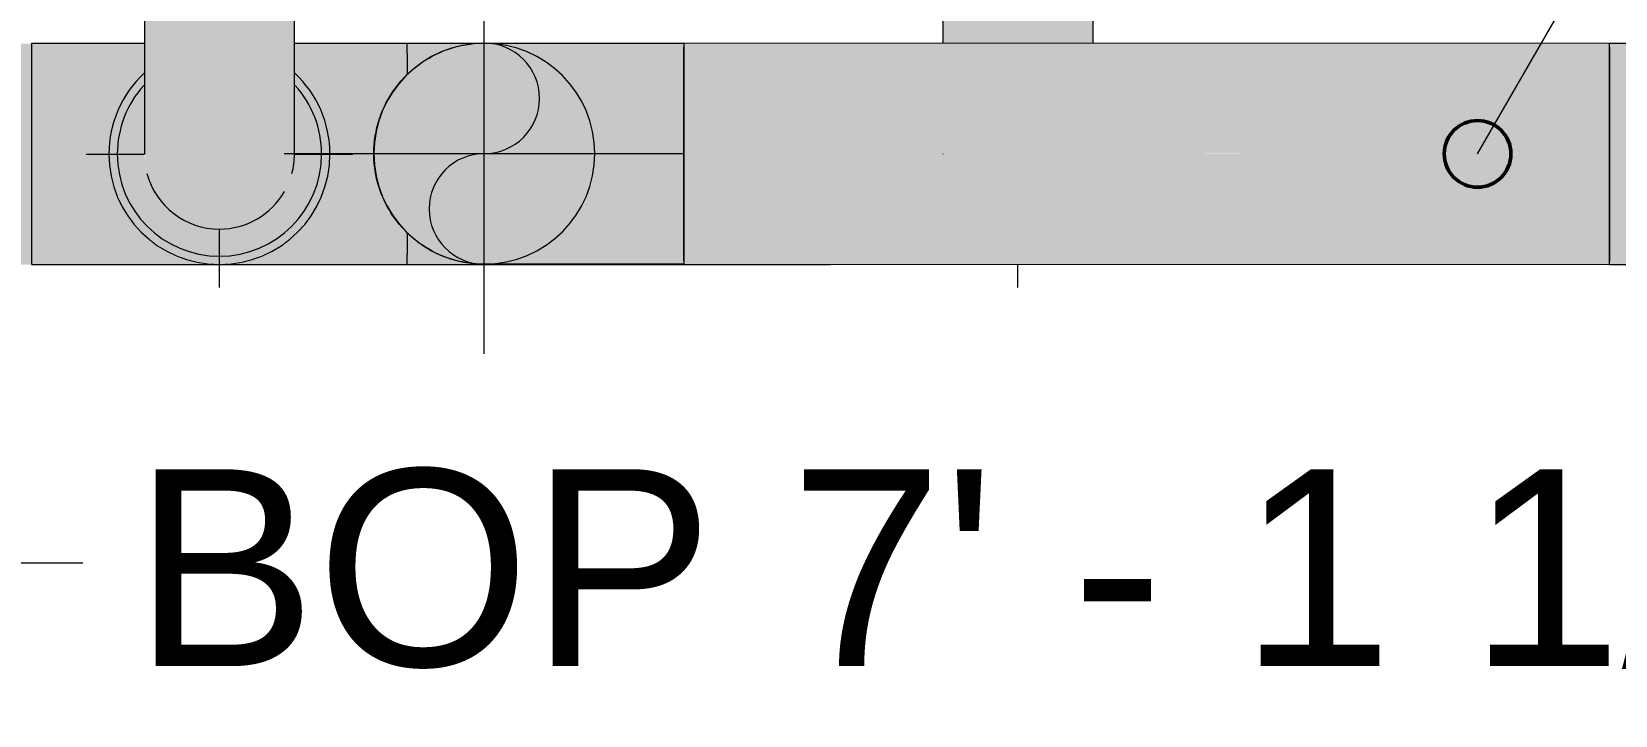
# Model space of a CAD drawing. Header units: inches. Extents: x -3385 to 41, y 7 to 1342.
# Drawn here: x -181.57 to -134.09, y 154.91 to 175.4 of the extents above; entities that cross this region are included whole.
import ezdxf

# ---------------------------------------------------------------- set-up
doc = ezdxf.new("R2010")
doc.units = ezdxf.units.IN
doc.header["$MEASUREMENT"] = 0
for name, color, linetype, lineweight in [('G-ANNO-DIMS', 111, 'Continuous', 9), ('P-PIPE', 3, 'Continuous', 9), ('P-PIPE-CNTR', 3, 'Continuous', 9)]:
    doc.layers.add(name, color=color, linetype=linetype, lineweight=lineweight)
doc.styles.add('Arial', font='arial.ttf', dxfattribs={"height": 5.901198})

# ---------------------------------------------------------------- blocks, each defined once
blk = doc.blocks.new('Transition - Generic - Plumbing-CW-1141888-LOWER PARKING')
at = {"layer": 'P-PIPE'}
h = blk.add_hatch(color=256, dxfattribs=at)
h.paths.add_polyline_path([(-173.691, 171.732), (-172.878, 171.732), (-173.111, 172.904), (-173.694, 173.776), (-173.705, 172.696), (-173.691, 171.742)], flags=0)
h.paths.add_polyline_path([(-178.191, 171.732), (-178.187, 172.852), (-178.191, 173.771), (-178.77, 172.904), (-179.003, 171.732), (-178.23, 171.732)], flags=0)
blk.add_hatch(color=256, dxfattribs=at).paths.add_polyline_path([(-175.941, 168.67), (-174.769, 168.903), (-173.775, 169.567), (-173.111, 170.56), (-172.878, 171.732), (-173.691, 171.731), (-173.78, 171.118), (-173.992, 170.607), (-174.35, 170.141), (-174.816, 169.784), (-175.358, 169.559), (-175.941, 169.482), (-176.536, 169.564), (-177.066, 169.784), (-177.539, 170.151), (-177.889, 170.607), (-178.114, 171.15), (-178.191, 171.732), (-179.003, 171.732), (-178.77, 170.56), (-178.106, 169.567), (-177.113, 168.903), (-176.4, 168.761)], flags=0)
for radius, start, end in [(3.062, 137.8514, 180), (3.063, 0, 42.2373), (3.063, 180, 0)]:
    blk.add_arc((-175.941, 171.732), radius, start, end, dxfattribs=at)
blk = doc.blocks.new('Elbow - Welded - Generic - Standard-1141896-LOWER PARKING')
at = {"layer": 'P-PIPE'}
for points in [[(-175.941, 169.482), (-175.941, 175.743), (-178.191, 175.748), (-178.167, 171.541), (-178.108, 171.135), (-177.889, 170.607), (-177.532, 170.141), (-177.066, 169.784), (-176.523, 169.559)], [(-175.941, 169.482), (-175.358, 169.559), (-174.816, 169.784), (-174.35, 170.141), (-173.992, 170.607), (-173.767, 171.15), (-173.691, 171.748), (-173.709, 173.119), (-173.691, 173.895), (-173.691, 175.748), (-174.816, 175.744), (-175.941, 175.743), (-175.941, 169.559)]]:
    blk.add_hatch(color=256, dxfattribs=at).paths.add_polyline_path(points, flags=0)
at = {"layer": 'P-PIPE', "flags": 128}
for points in [[(-178.191, 175.748), (-178.191, 175.587), (-178.191, 175.426), (-178.191, 175.266), (-178.191, 175.107), (-178.191, 174.949), (-178.191, 174.792), (-178.191, 174.636), (-178.191, 174.482), (-178.191, 174.331), (-178.191, 174.181), (-178.191, 174.035), (-178.191, 173.891), (-178.191, 173.749), (-178.191, 173.612), (-178.191, 173.477), (-178.191, 173.346), (-178.191, 173.219), (-178.191, 173.096), (-178.191, 172.978), (-178.191, 172.864), (-178.191, 172.754), (-178.191, 172.649), (-178.191, 172.55), (-178.191, 172.455), (-178.191, 172.366), (-178.191, 172.282), (-178.191, 172.203), (-178.191, 172.13), (-178.191, 172.064), (-178.191, 172.003), (-178.191, 171.948), (-178.191, 171.899), (-178.191, 171.856), (-178.191, 171.819), (-178.191, 171.789), (-178.191, 171.765), (-178.191, 171.748), (-178.191, 171.737), (-178.191, 171.732), (-178.191, 171.732)], [(-173.691, 171.732), (-173.691, 171.735), (-173.691, 171.745), (-173.691, 171.761), (-173.691, 171.784), (-173.691, 171.812), (-173.691, 171.848), (-173.691, 171.889), (-173.691, 171.936), (-173.691, 171.99), (-173.691, 172.05), (-173.691, 172.115), (-173.691, 172.187), (-173.691, 172.264), (-173.691, 172.347), (-173.691, 172.435), (-173.691, 172.529), (-173.691, 172.627), (-173.691, 172.731), (-173.691, 172.839), (-173.691, 172.953), (-173.691, 173.07), (-173.691, 173.192), (-173.691, 173.318), (-173.691, 173.448), (-173.691, 173.582), (-173.691, 173.719), (-173.691, 173.86), (-173.691, 174.003), (-173.691, 174.149), (-173.691, 174.298), (-173.691, 174.449), (-173.691, 174.603), (-173.691, 174.758), (-173.691, 174.914), (-173.691, 175.072), (-173.691, 175.232), (-173.691, 175.392), (-173.691, 175.552), (-173.691, 175.713), (-173.691, 175.748)]]:
    blk.add_lwpolyline(points, dxfattribs=at)
at = {"layer": 'P-PIPE'}
for start, end in [(345, 0), (195, 270), (270, 330)]:
    blk.add_arc((-175.941, 171.732), 2.25, start, end, dxfattribs=at)
for start_param, end_param in [(3.141593, 4.712389), (4.712389, 6.283185)]:
    blk.add_ellipse((-175.941, 175.748), major_axis=(2.25, 0), ratio=0.002119, start_param=start_param, end_param=end_param, dxfattribs=at)
blk = doc.blocks.new('Elbow - Welded - Generic - Standard-1086135-LOWER PARKING')
at = {"layer": 'P-PIPE'}
for points in [[(-152, 175.052), (-152, 175.743), (-154.25, 175.748), (-154.248, 175.053), (-152.018, 175.052)], [(-149.754, 175.052), (-149.75, 175.748), (-150.875, 175.744), (-152, 175.743), (-152, 175.052), (-149.782, 175.052)]]:
    blk.add_hatch(color=256, dxfattribs=at).paths.add_polyline_path(points, flags=0)
at = {"layer": 'P-PIPE', "flags": 128}
for points in [[(-154.25, 175.748), (-154.25, 175.587), (-154.25, 175.426), (-154.25, 175.266), (-154.25, 175.107), (-154.25, 175.053)], [(-149.75, 175.052), (-149.75, 175.072), (-149.75, 175.231), (-149.75, 175.391), (-149.75, 175.552), (-149.75, 175.713), (-149.75, 175.748)], [(-154.25, 171.737), (-154.25, 171.732), (-154.25, 171.732)]]:
    blk.add_lwpolyline(points, dxfattribs=at)
at = {"layer": 'P-PIPE'}
for start_param, end_param in [(3.141593, 4.712389), (4.712389, 6.283185)]:
    blk.add_ellipse((-152, 175.748), major_axis=(2.25, 0), ratio=0.002083, start_param=start_param, end_param=end_param, dxfattribs=at)
blk = doc.blocks.new('Elbow - Welded - Generic - Standard-1121388-LOWER PARKING')
at = {"layer": 'P-PIPE'}
h = blk.add_hatch(color=256, dxfattribs=at)
h.paths.add_polyline_path([(-168, 168.43), (-167.141, 168.543), (-166.342, 168.875), (-165.656, 169.402), (-165.124, 170.103), (-164.8, 170.886), (-164.688, 171.747), (-164.8, 172.601), (-165.132, 173.401), (-165.658, 174.086), (-166.344, 174.612), (-167.144, 174.943), (-168.004, 175.055), (-168.859, 174.942), (-169.658, 174.611), (-170.343, 174.084), (-170.87, 173.398), (-171.2, 172.599), (-171.313, 171.739), (-171.199, 170.884), (-170.868, 170.085), (-170.342, 169.4), (-169.655, 168.873), (-168.856, 168.542), (-168.004, 168.43)], flags=0)
h.paths.add_polyline_path([(-168, 168.43), (-168.858, 168.544), (-169.658, 168.875), (-170.345, 169.403), (-170.869, 170.087), (-171.2, 170.889), (-171.313, 171.743), (-171.198, 172.604), (-170.869, 173.399), (-170.342, 174.085), (-169.656, 174.612), (-168.854, 174.943), (-168, 175.055), (-167.141, 174.942), (-166.341, 174.609), (-165.658, 174.085), (-165.124, 173.382), (-164.8, 172.598), (-164.688, 171.739), (-164.8, 170.885), (-165.134, 170.084), (-165.658, 169.401), (-166.344, 168.874), (-167.146, 168.543)], flags=0)
for points in [[(-163.905, 171.743), (-162.016, 171.743), (-162.016, 175.056), (-167.996, 175.055), (-167.141, 174.942), (-166.343, 174.611), (-165.657, 174.085), (-165.124, 173.383), (-164.8, 172.599), (-164.687, 171.743), (-164.138, 171.743)], [(-162.016, 168.43), (-162.016, 171.743), (-164.688, 171.739), (-164.8, 170.884), (-165.131, 170.086), (-165.657, 169.4), (-166.345, 168.873), (-167.143, 168.543), (-167.964, 168.43), (-166.558, 168.44), (-164.405, 168.437), (-162.017, 168.43)]]:
    blk.add_hatch(color=256, dxfattribs=at).paths.add_polyline_path(points, flags=0)
for p, q in [((-162.016, 175.056), (-162.016, 171.743)), ((-162.016, 171.743), (-162.016, 168.43))]:
    blk.add_line(p, q, dxfattribs=at)
at = {"layer": 'P-PIPE', "flags": 128}
for points in [[(-171.313, 171.743), (-171.31, 171.875), (-171.302, 172.008), (-171.289, 172.139), (-171.271, 172.271), (-171.247, 172.401), (-171.218, 172.53), (-171.184, 172.658), (-171.145, 172.785), (-171.101, 172.91), (-171.051, 173.033), (-170.997, 173.154), (-170.939, 173.273), (-170.875, 173.389), (-170.807, 173.503), (-170.734, 173.613), (-170.657, 173.721), (-170.576, 173.826), (-170.491, 173.927), (-170.401, 174.025), (-170.308, 174.119), (-170.211, 174.21), (-170.111, 174.296), (-170.007, 174.379), (-169.9, 174.457), (-169.79, 174.531), (-169.677, 174.6), (-169.562, 174.665), (-169.443, 174.725), (-169.323, 174.78), (-169.2, 174.831), (-169.076, 174.876), (-168.95, 174.917), (-168.822, 174.952), (-168.693, 174.982), (-168.563, 175.008), (-168.432, 175.027), (-168.3, 175.042), (-168.168, 175.052), (-168.036, 175.056), (-168, 175.056)], [(-168, 175.056), (-167.995, 175.056), (-167.981, 175.056), (-167.957, 175.056), (-167.924, 175.056), (-167.881, 175.056), (-167.828, 175.056), (-167.767, 175.056), (-167.696, 175.056), (-167.616, 175.056), (-167.528, 175.056), (-167.43, 175.056), (-167.324, 175.056), (-167.209, 175.056), (-167.086, 175.056), (-166.955, 175.056), (-166.816, 175.056), (-166.669, 175.056), (-166.515, 175.056), (-166.353, 175.056), (-166.185, 175.056), (-166.01, 175.056), (-165.829, 175.056), (-165.641, 175.056), (-165.448, 175.056), (-165.249, 175.056), (-165.045, 175.056), (-164.836, 175.056), (-164.623, 175.056), (-164.405, 175.056), (-164.184, 175.056), (-163.959, 175.056), (-163.732, 175.056), (-163.501, 175.056), (-163.268, 175.056), (-163.033, 175.056), (-162.796, 175.056), (-162.558, 175.056), (-162.32, 175.056), (-162.08, 175.056), (-162.016, 175.056)], [(-168, 168.43), (-168.132, 168.432), (-168.265, 168.44), (-168.397, 168.454), (-168.528, 168.472), (-168.658, 168.496), (-168.788, 168.525), (-168.916, 168.559), (-169.042, 168.598), (-169.167, 168.642), (-169.29, 168.691), (-169.411, 168.745), (-169.53, 168.804), (-169.646, 168.868), (-169.76, 168.936), (-169.871, 169.008), (-169.979, 169.085), (-170.083, 169.167), (-170.185, 169.252), (-170.282, 169.341), (-170.377, 169.435), (-170.467, 169.532), (-170.553, 169.632), (-170.636, 169.736), (-170.714, 169.843), (-170.788, 169.953), (-170.857, 170.066), (-170.922, 170.181), (-170.982, 170.299), (-171.037, 170.42), (-171.088, 170.542), (-171.133, 170.667), (-171.174, 170.793), (-171.209, 170.921), (-171.24, 171.05), (-171.265, 171.18), (-171.285, 171.311), (-171.299, 171.442), (-171.309, 171.575), (-171.313, 171.707), (-171.313, 171.743)], [(-162.016, 168.43), (-162.255, 168.43), (-162.494, 168.43), (-162.732, 168.43), (-162.969, 168.43), (-163.205, 168.43), (-163.438, 168.43), (-163.67, 168.43), (-163.898, 168.43), (-164.124, 168.43), (-164.346, 168.43), (-164.565, 168.43), (-164.779, 168.43), (-164.989, 168.43), (-165.195, 168.43), (-165.395, 168.43), (-165.59, 168.43), (-165.779, 168.43), (-165.962, 168.43), (-166.138, 168.43), (-166.309, 168.43), (-166.472, 168.43), (-166.628, 168.43), (-166.777, 168.43), (-166.918, 168.43), (-167.051, 168.43), (-167.177, 168.43), (-167.294, 168.43), (-167.402, 168.43), (-167.502, 168.43), (-167.593, 168.43), (-167.676, 168.43), (-167.749, 168.43), (-167.813, 168.43), (-167.868, 168.43), (-167.913, 168.43), (-167.949, 168.43), (-167.975, 168.43), (-167.992, 168.43), (-168, 168.43), (-168, 168.43)]]:
    blk.add_lwpolyline(points, dxfattribs=at)
blk = doc.blocks.new('Elbow - Welded - Generic - Standard-V13-LOWER PARKING')
at = {"layer": 'P-PIPE'}
for points in [[(-124.972, 171.731), (-125.084, 172.588), (-125.416, 173.389), (-125.941, 174.074), (-126.627, 174.601), (-127.426, 174.932), (-128.367, 175.045), (-133.491, 175.047), (-134.268, 175.047), (-134.269, 171.734), (-125.064, 171.731)], [(-128.286, 168.419), (-127.428, 168.532), (-126.629, 168.862), (-125.943, 169.389), (-125.416, 170.075), (-125.085, 170.873), (-124.972, 171.731), (-134.269, 171.734), (-134.27, 168.421), (-128.328, 168.42)]]:
    blk.add_hatch(color=256, dxfattribs=at).paths.add_polyline_path(points, flags=0)
for p, q in [((-134.269, 171.734), (-134.268, 175.047)), ((-134.27, 168.421), (-134.269, 171.734))]:
    blk.add_line(p, q, dxfattribs=at)
at = {"layer": 'P-PIPE', "flags": 128}
for points in [[(-128.283, 175.045), (-128.288, 175.045), (-128.303, 175.045), (-128.326, 175.045), (-128.36, 175.045), (-128.403, 175.045), (-128.455, 175.045), (-128.516, 175.045), (-128.587, 175.045), (-128.667, 175.045), (-128.756, 175.045), (-128.853, 175.045), (-128.96, 175.045), (-129.074, 175.045), (-129.197, 175.046), (-129.329, 175.046), (-129.468, 175.046), (-129.614, 175.046), (-129.769, 175.046), (-129.93, 175.046), (-130.098, 175.046), (-130.273, 175.046), (-130.455, 175.046), (-130.642, 175.046), (-130.836, 175.046), (-131.034, 175.046), (-131.238, 175.046), (-131.447, 175.046), (-131.66, 175.046), (-131.878, 175.047), (-132.099, 175.047), (-132.324, 175.047), (-132.552, 175.047), (-132.783, 175.047), (-133.016, 175.047), (-133.251, 175.047), (-133.487, 175.047), (-133.725, 175.047), (-133.964, 175.047), (-134.203, 175.047), (-134.268, 175.047)], [(-134.27, 168.421), (-134.031, 168.421), (-133.792, 168.421), (-133.554, 168.421), (-133.317, 168.421), (-133.081, 168.421), (-132.848, 168.421), (-132.616, 168.421), (-132.388, 168.421), (-132.162, 168.421), (-131.94, 168.421), (-131.721, 168.42), (-131.507, 168.42), (-131.297, 168.42), (-131.091, 168.42), (-130.891, 168.42), (-130.696, 168.42), (-130.507, 168.42), (-130.324, 168.42), (-130.148, 168.42), (-129.977, 168.42), (-129.814, 168.42), (-129.658, 168.42), (-129.509, 168.42), (-129.368, 168.42), (-129.235, 168.42), (-129.109, 168.419), (-128.992, 168.419), (-128.884, 168.419), (-128.784, 168.419), (-128.693, 168.419), (-128.61, 168.419), (-128.537, 168.419), (-128.473, 168.419), (-128.418, 168.419), (-128.373, 168.419), (-128.337, 168.419), (-128.311, 168.419), (-128.294, 168.419), (-128.286, 168.419), (-128.286, 168.419)]]:
    blk.add_lwpolyline(points, dxfattribs=at)
at = {"layer": 'P-PIPE'}
for start, end in [(359.978, 74.978), (299.978, 359.978), (269.978, 284.978)]:
    blk.add_arc((-128.285, 171.732), 3.313, start, end, dxfattribs=at)

msp = doc.modelspace()

# ---------------------------------------------------------------- hatches: boundary and pattern name
at = {"layer": 'P-PIPE'}
for points in [[(-181.564, 171.732), (-181.571, 175.045), (-194.015, 175.045), (-194.011, 174.069), (-194.009, 171.732), (-181.564, 171.732)], [(-168, 168.43), (-167.143, 168.543), (-166.344, 168.874), (-165.658, 169.401), (-165.124, 170.104), (-164.8, 170.885), (-164.688, 171.743), (-164.8, 172.6), (-165.131, 173.399), (-165.658, 174.085), (-166.344, 174.612), (-167.143, 174.942), (-168, 175.055), (-168.857, 174.942), (-169.656, 174.612), (-170.342, 174.085), (-170.869, 173.399), (-171.2, 172.6), (-171.313, 171.743), (-171.2, 170.885), (-170.869, 170.087), (-170.342, 169.401), (-169.656, 168.874), (-168.857, 168.543)], [(-170.306, 174.114), (-169.656, 174.612), (-168.856, 174.943), (-168.085, 175.045), (-170.311, 175.045), (-170.306, 174.149)], [(-134.269, 171.734), (-134.268, 175.047), (-162.015, 175.055), (-162.013, 171.743), (-138.912, 171.736)], [(-175.941, 168.419), (-175.068, 168.538), (-174.272, 168.872), (-173.598, 169.39), (-173.072, 170.076), (-172.741, 170.875), (-172.628, 171.732), (-172.741, 172.59), (-173.072, 173.389), (-173.598, 174.075), (-173.692, 174.147), (-173.691, 173.772), (-173.111, 172.904), (-172.878, 171.732), (-173.116, 170.553), (-173.775, 169.567), (-174.769, 168.903), (-175.941, 168.67), (-177.113, 168.903), (-178.106, 169.567), (-178.77, 170.56), (-179.003, 171.732), (-178.77, 172.904), (-178.19, 173.772), (-178.191, 174.146), (-178.283, 174.075), (-178.81, 173.389), (-179.141, 172.59), (-179.254, 171.732), (-179.141, 170.875), (-178.81, 170.076), (-178.283, 169.39), (-177.597, 168.863), (-176.798, 168.532)], [(-194.015, 168.42), (-181.571, 168.42), (-181.566, 169.39), (-181.564, 171.732), (-194.009, 171.732), (-194.015, 168.457)], [(-167.143, 168.42), (-163.454, 168.432), (-166.629, 168.438), (-167.331, 168.434), (-168.05, 168.436), (-168.859, 168.543), (-169.658, 168.875), (-170.306, 169.372), (-170.307, 168.42), (-167.143, 168.42)]]:
    msp.add_hatch(color=256, dxfattribs=at).paths.add_polyline_path(points, flags=0)
h = msp.add_hatch(color=256, dxfattribs=at)
h.paths.add_polyline_path([(-172.628, 171.732), (-171.313, 171.747), (-171.182, 172.644), (-170.845, 173.431), (-170.306, 174.149), (-170.311, 175.045), (-173.694, 175.045), (-173.691, 174.153), (-173.593, 174.069), (-173.214, 173.614), (-173.111, 173.44), (-173.051, 173.339), (-173.023, 173.272), (-172.907, 173.063), (-172.701, 172.425), (-172.664, 172.079)], flags=0)
h.paths.add_polyline_path([(-179.496, 171.732), (-179.254, 171.732), (-179.18, 172.426), (-178.974, 173.065), (-178.83, 173.34), (-178.81, 173.389), (-178.748, 173.469), (-178.666, 173.616), (-178.23, 174.119), (-178.189, 174.154), (-178.191, 175.045), (-181.571, 175.045), (-181.566, 174.074), (-181.564, 171.732)], flags=0)
h = msp.add_hatch(color=256, dxfattribs=at)
h.paths.add_polyline_path([(-181.564, 170.475), (-181.564, 170.475), (-181.564, 170.475)], flags=0)
h.paths.add_polyline_path([(-175.941, 168.419), (-176.436, 168.456), (-176.926, 168.569), (-177.404, 168.76), (-177.862, 169.033), (-178.288, 169.394), (-178.666, 169.848), (-178.77, 170.024), (-178.83, 170.124), (-178.858, 170.193), (-178.974, 170.4), (-179.18, 171.038), (-179.254, 171.732), (-181.564, 171.728), (-181.571, 168.419), (-176.798, 168.419)], flags=0)
h.paths.add_polyline_path([(-173.862, 168.419), (-170.311, 168.419), (-170.307, 169.373), (-170.344, 169.402), (-170.869, 170.087), (-171.207, 170.937), (-171.313, 171.732), (-172.628, 171.732), (-172.721, 170.977), (-172.907, 170.401), (-173.051, 170.125), (-173.072, 170.076), (-173.133, 169.995), (-173.214, 169.85), (-173.608, 169.382), (-174.019, 169.034), (-174.476, 168.76), (-175.083, 168.532), (-175.161, 168.522), (-175.445, 168.457), (-175.941, 168.419), (-175.083, 168.419)], flags=0)
h = msp.add_hatch(color=256, dxfattribs=at)
h.paths.add_polyline_path([(-134.27, 168.422), (-134.269, 171.734), (-162.016, 171.743), (-162.016, 168.43), (-138.912, 168.423)], flags=0)
h.paths.add_polyline_path([(-134.27, 168.535), (-134.27, 168.535), (-138.912, 168.592)], flags=0)

# ---------------------------------------------------------------- linework, layer by layer
at = {"layer": 'G-ANNO-DIMS'}
for p, q in [((-138.221, 171.736), (-132.992, 180.793)), ((-188.699, 159.48), (-180.033, 159.48))]:
    msp.add_line(p, q, dxfattribs=at)
at = {"layer": 'G-ANNO-DIMS', "lineweight": 50}
msp.add_circle((-138.221, 171.736), 1, dxfattribs=at)
at = {"layer": 'P-PIPE'}
for p, q in [((-178.188, 175.045), (-181.571, 175.045)), ((-170.311, 175.045), (-173.694, 175.045)), ((-168.085, 175.045), (-170.311, 175.045)), ((-167.381, 175.045), (-167.575, 175.045)), ((-134.268, 175.047), (-162.015, 175.055)), ((-162.015, 174.612), (-162.015, 174.942)), ((-134.268, 174.934), (-134.268, 174.604)), ((-162.015, 174.085), (-162.015, 174.612)), ((-134.268, 174.603), (-134.268, 174.077)), ((-162.015, 173.399), (-162.015, 174.085)), ((-134.268, 174.077), (-134.268, 173.391)), ((-162.015, 172.6), (-162.015, 173.399)), ((-134.268, 173.391), (-134.269, 172.592)), ((-162.016, 170.885), (-162.015, 172.6)), ((-134.269, 172.592), (-134.269, 170.877)), ((-162.016, 170.087), (-162.016, 170.885)), ((-134.269, 170.877), (-134.269, 170.078)), ((-162.016, 169.401), (-162.016, 170.086)), ((-134.269, 170.078), (-134.27, 169.392)), ((-162.017, 168.874), (-162.016, 169.4)), ((-134.27, 169.392), (-134.27, 168.866)), ((-162.017, 168.543), (-162.017, 168.874)), ((-134.27, 168.865), (-134.27, 168.535)), ((-181.571, 168.419), (-170.311, 168.419)), ((-170.311, 168.42), (-157.63, 168.42)), ((-162.017, 168.43), (-134.27, 168.422))]:
    msp.add_line(p, q, dxfattribs=at)
for centre, radius, start, end in [((-168, 171.743), 3.312, 0, 180), ((-168, 173.399), 1.656, 270, 90), ((-175.941, 171.732), 3.313, 132.9416, 180), ((-175.941, 171.732), 3.313, 0, 47.0544), ((-175.941, 171.732), 3.313, 180, 360), ((-168, 171.743), 3.312, 180, 360), ((-168, 170.087), 1.656, 90, 270)]:
    msp.add_arc(centre, radius, start, end, dxfattribs=at)
for centre, major_axis, start_param, end_param in [((-181.571, 171.732), (0, 3.313), 4.712389, 6.283185), ((-181.571, 171.732), (0, 3.313), 5.759924, 6.021386), ((-170.311, 171.732), (0, 3.313), 5.517051, 6.283185), ((-170.311, 171.732), (0, 3.313), 5.759924, 6.021386), ((-181.571, 171.732), (0, 3.312), 5.49796, 5.759587), ((-170.311, 171.732), (0, 3.313), 5.517227, 5.759587), ((-181.571, 171.732), (0, 3.313), 5.236082, 5.497787), ((-181.571, 171.732), (0, 3.312), 4.97423, 5.235988), ((-181.571, 171.732), (0, 3.313), 4.712389, 4.974188), ((-181.571, 171.732), (0, 3.313), 4.450628, 4.712389), ((-181.571, 171.732), (0, 3.312), 4.45059, 4.712389), ((-181.571, 171.732), (0, 3.313), 4.188871, 4.45059), ((-181.571, 171.732), (0, 3.313), 4.18879, 4.450548), ((-181.571, 171.732), (0, 3.313), 3.927124, 4.18879), ((-181.571, 171.732), (0, 3.312), 3.926991, 4.188696), ((-181.571, 171.732), (0, 3.313), 3.665403, 3.926991), ((-181.571, 171.732), (0, 3.313), 3.665191, 3.926818), ((-170.311, 171.732), (0, 3.313), 3.141593, 3.918283), ((-170.311, 171.732), (0, 3.313), 3.665191, 3.91811), ((-181.571, 171.732), (0, 3.313), 3.403768, 3.665191), ((-181.571, 171.732), (0, 3.313), 3.403392, 3.664854), ((-170.311, 171.732), (0, 3.313), 3.403392, 3.664854), ((-181.571, 171.732), (0, 3.313), 3.141593, 3.403392)]:
    msp.add_ellipse(centre, major_axis=major_axis, ratio=0.002083, start_param=start_param, end_param=end_param, dxfattribs=at)
at = {"layer": 'P-PIPE-CNTR'}
for p, q in [((-168, 165.743), (-168, 177.743)), ((-179.941, 171.732), (-178.191, 171.732)), ((-174, 171.743), (-162, 171.743)), ((-173.691, 171.732), (-171.941, 171.732)), ((-175.941, 167.732), (-175.941, 169.482)), ((-152, 167.732), (-152, 168.427))]:
    msp.add_line(p, q, dxfattribs=at)

# ---------------------------------------------------------------- block references
at = {"layer": 'P-PIPE'}
for name in ['Elbow - Welded - Generic - Standard-1141896-LOWER PARKING', 'Elbow - Welded - Generic - Standard-1086135-LOWER PARKING', 'Elbow - Welded - Generic - Standard-1121388-LOWER PARKING', 'Elbow - Welded - Generic - Standard-V13-LOWER PARKING', 'Transition - Generic - Plumbing-CW-1141888-LOWER PARKING']:
    msp.add_blockref(name, (0, 0), dxfattribs=at)

# ---------------------------------------------------------------- next in the draw order: texts
at = {"layer": 'G-ANNO-DIMS', "insert": (-178.533, 162.284), "char_height": 5.9012, "width": 64.872, "attachment_point": 1, "line_spacing_factor": 0.938532, "style": 'Arial', "bg_fill": 3, "box_fill_scale": 1.25, "bg_fill_color": 0, "bg_fill_transparency": 0}
msp.add_mtext('BOP 7\' - 1 1/2"', dxfattribs=at)

doc.saveas('drawing.dxf')
